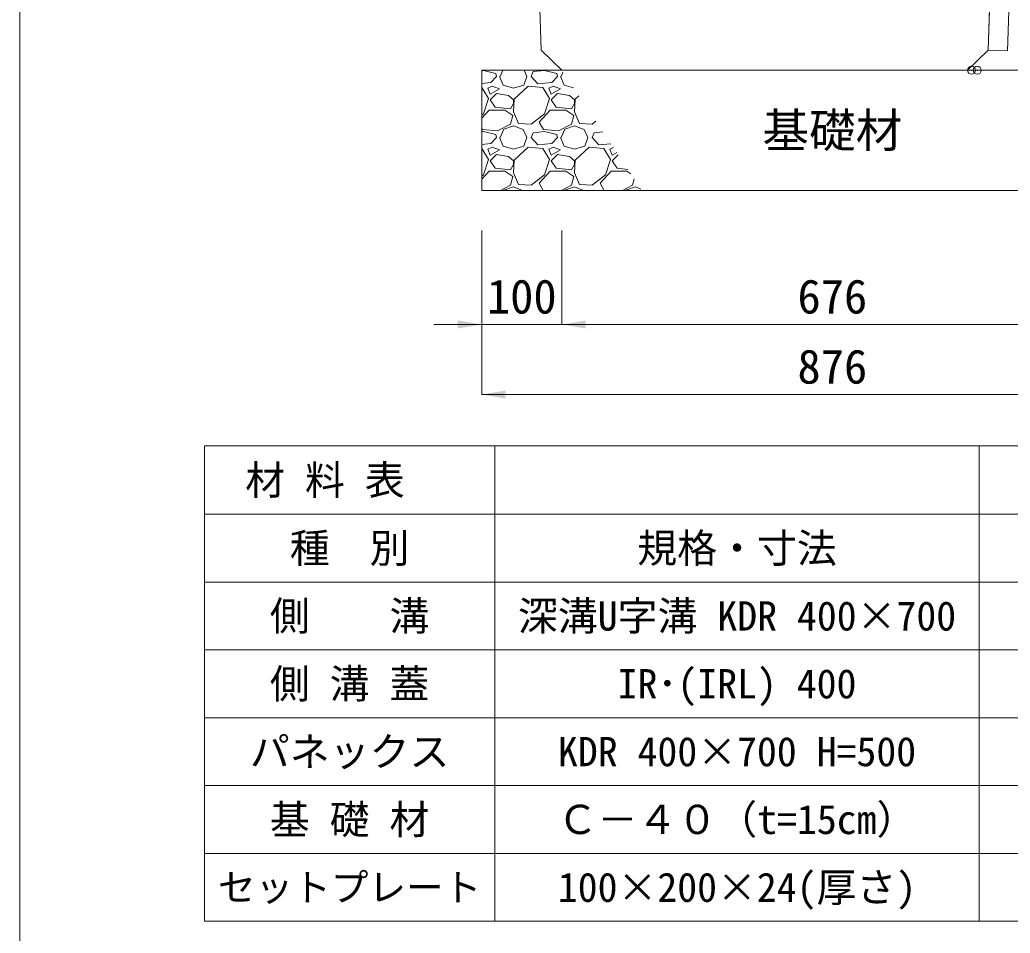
# Model space of a CAD drawing. Units: millimetres at full size. Extents: x 172874 to 217143, y 854931 to 903297.
# Drawn here: x 202743 to 203980, y 866646 to 867786 of the extents above; entities that cross this region are included whole.
import ezdxf
from ezdxf.enums import TextEntityAlignment as Align

# ---------------------------------------------------------------- set-up
doc = ezdxf.new("R2010")
doc.units = ezdxf.units.MM
doc.header["$LTSCALE"] = 20
doc.header["$PDMODE"] = 32
doc.header["$PDSIZE"] = 10
for name, color, linetype, lineweight in [('Defpoints_3', 8, 'Continuous', 0), ('セットプレート', 3, 'Continuous', 13), ('図枠', 5, 'Continuous', 13), ('基礎材', 7, 'Continuous', 15), ('寸法・材料表', 7, 'Continuous', 13), ('寸法線', 7, 'Continuous', 13), ('本体', 2, 'Continuous', 13), ('補助線', 8, 'Continuous', 13), ('ﾊｯﾁﾝｸﾞ', 7, 'Continuous', 5)]:
    doc.layers.add(name, color=color, linetype=linetype, lineweight=lineweight)
doc.styles.add('ＭＳ ゴシック', font='')
doc.styles.get('ＭＳ ゴシック').set_extended_font_data('MS Gothic')

# ---------------------------------------------------------------- blocks, each defined once
blk = doc.blocks.new('filled_arrow')
at = {"color": 0, "linetype": 'Continuous', "lineweight": -2}
blk.add_solid([(7.5, 1.25), (0, 0), (7.5, -1.25)], dxfattribs=at)

msp = doc.modelspace()

# ---------------------------------------------------------------- linework, layer by layer
at = {"layer": 'Defpoints_3'}
for p, q in [((202973.45, 867254.4), (204912.35, 867254.4)), ((202973.45, 867254.4), (202973.45, 867169.22)), ((203336.45, 867254.4), (203336.45, 867169.22)), ((203941.45, 867254.4), (203941.45, 867169.22))]:
    msp.add_line(p, q, dxfattribs=at)
at = {"layer": 'セットプレート'}
msp.add_lwpolyline([(203952.87, 867748.51), (203976.86, 867747.75), (203980.02, 867847.7), (203956.03, 867848.46)], close=True, dxfattribs=at)
at = {"layer": '図枠'}
msp.add_line((202742.9, 874031.02), (202742.9, 855531.02), dxfattribs=at)
at = {"layer": '基礎材'}
for p, q in [((203320.04, 867723.52), (204196.06, 867723.52)), ((203320.04, 867723.52), (203320.04, 867573.52)), ((203320.04, 867573.52), (204196.06, 867573.52))]:
    msp.add_line(p, q, dxfattribs=at)
at = {"layer": '寸法・材料表'}
for p, q in [((202973.45, 867169.22), (204912.35, 867169.22)), ((202973.45, 867169.22), (202973.45, 866661.02)), ((203336.45, 867169.22), (203336.45, 866661.02)), ((203941.45, 867169.22), (203941.45, 866661.02)), ((202973.45, 867084.52), (204912.35, 867084.52)), ((202973.45, 866999.82), (204912.35, 866999.82)), ((202973.45, 866915.12), (204912.35, 866915.12)), ((202973.45, 866830.42), (204912.35, 866830.42)), ((202973.45, 866745.72), (204912.35, 866745.72)), ((202973.45, 866661.02), (204912.35, 866661.02))]:
    msp.add_line(p, q, dxfattribs=at)
at = {"layer": '寸法線'}
for p, q in [((203320.04, 867523.52), (203320.04, 867406.08)), ((203320.04, 867523.52), (203320.04, 867318.58)), ((203420.04, 867523.52), (203420.04, 867406.08)), ((203420.04, 867523.52), (203420.04, 867406.08)), ((203260.04, 867406.08), (203480.04, 867406.08)), ((203420.04, 867406.08), (204096.06, 867406.08)), ((204196.06, 867318.58), (203320.04, 867318.58))]:
    msp.add_line(p, q, dxfattribs=at)
at = {"layer": '本体'}
for p, q in [((203376.06, 868323.52), (203394.25, 867748.51)), ((203971.06, 868323.52), (203952.87, 867748.51)), ((203394.25, 867748.51), (203420.04, 867723.52)), ((203927.08, 867723.52), (203952.87, 867748.51)), ((203420.04, 867723.52), (203927.08, 867723.52))]:
    msp.add_line(p, q, dxfattribs=at)
at = {"layer": '補助線'}
for p in [(203932.06, 867723.52), (203939.06, 867723.52), (203939.06, 867723.52)]:
    msp.add_point(p, dxfattribs=at)
at = {"layer": 'ﾊｯﾁﾝｸﾞ'}
for p, q in [((203322.34, 867723.29), (203320.04, 867723.05)), ((203337.58, 867719.48), (203322.34, 867723.29)), ((203338.35, 867715.67), (203331.49, 867708.05)), ((203338.35, 867715.67), (203337.58, 867719.48)), ((203342.16, 867715.67), (203346.73, 867705)), ((203342.92, 867715.67), (203346.28, 867723.52)), ((203372.64, 867705), (203376.45, 867715.67)), ((203372.82, 867723.52), (203376.45, 867715.67)), ((203381.78, 867715.67), (203384.07, 867721.77)), ((203390.16, 867706.53), (203381.78, 867715.67)), ((203398.54, 867723.29), (203384.07, 867721.77)), ((203413.78, 867719.48), (203398.54, 867723.29)), ((203414.55, 867715.67), (203407.69, 867708.05)), ((203414.55, 867715.67), (203413.78, 867719.48)), ((203418.36, 867715.67), (203422.93, 867705)), ((203419.12, 867715.67), (203421.53, 867721.29)), ((203331.49, 867708.05), (203320.04, 867707.06)), ((203320.06, 867701.96), (203320.04, 867701.96)), ((203328.44, 867688.24), (203320.06, 867701.96)), ((203333.01, 867703.48), (203327.68, 867701.19)), ((203342.16, 867700.43), (203333.01, 867703.48)), ((203346.73, 867705), (203359.68, 867701.19)), ((203359.68, 867701.19), (203372.64, 867705)), ((203377.97, 867703.48), (203360.44, 867687.48)), ((203396.26, 867701.96), (203377.97, 867703.48)), ((203407.69, 867708.05), (203390.16, 867706.53)), ((203404.64, 867688.24), (203396.26, 867701.96)), ((203409.21, 867703.48), (203403.88, 867701.19)), ((203418.36, 867700.43), (203409.21, 867703.48)), ((203422.93, 867705), (203434.69, 867701.54)), ((203327.68, 867701.19), (203330.73, 867693.57)), ((203330.73, 867693.57), (203342.16, 867700.43)), ((203338.35, 867694.34), (203330.73, 867686.72)), ((203353.59, 867692.05), (203338.35, 867694.34)), ((203359.68, 867686.72), (203353.59, 867692.05)), ((203403.88, 867701.19), (203406.93, 867693.57)), ((203406.93, 867693.57), (203418.36, 867700.43)), ((203414.55, 867694.34), (203406.93, 867686.72)), ((203429.79, 867692.05), (203414.55, 867694.34)), ((203435.88, 867686.72), (203429.79, 867692.05)), ((203441.26, 867691.69), (203436.64, 867687.48)), ((203322.34, 867669.19), (203328.44, 867688.24)), ((203330.73, 867686.72), (203336.82, 867677.57)), ((203336.82, 867677.57), (203355.87, 867675.29)), ((203355.87, 867675.29), (203359.68, 867682.14)), ((203360.44, 867687.48), (203359.68, 867671.48)), ((203359.68, 867682.14), (203359.68, 867686.72)), ((203398.54, 867669.19), (203404.64, 867688.24)), ((203406.93, 867686.72), (203413.02, 867677.57)), ((203413.02, 867677.57), (203432.07, 867675.29)), ((203432.07, 867675.29), (203435.88, 867682.14)), ((203436.64, 867687.48), (203435.88, 867671.48)), ((203435.88, 867682.14), (203435.88, 867686.72)), ((203320.04, 867663.58), (203329.2, 867673.76)), ((203320.04, 867667.41), (203322.34, 867669.19)), ((203329.2, 867673.76), (203349.01, 867673.76)), ((203349.01, 867673.76), (203358.92, 867666.9)), ((203358.92, 867666.9), (203355.87, 867656.24)), ((203359.68, 867671.48), (203365.78, 867657)), ((203381.78, 867656.24), (203398.54, 867669.19)), ((203391.69, 867658.52), (203405.4, 867673.76)), ((203405.4, 867673.76), (203425.21, 867673.76)), ((203425.21, 867673.76), (203435.12, 867666.9)), ((203435.12, 867666.9), (203432.07, 867656.24)), ((203435.88, 867671.48), (203441.98, 867657)), ((203355.87, 867656.24), (203339.87, 867647.85)), ((203347.49, 867650.14), (203359.68, 867653.95)), ((203359.68, 867653.95), (203371.87, 867649.38)), ((203365.78, 867657), (203381.78, 867656.24)), ((203397.02, 867649.38), (203391.69, 867658.52)), ((203432.07, 867656.24), (203416.07, 867647.85)), ((203423.69, 867650.14), (203435.88, 867653.95)), ((203435.88, 867653.95), (203448.07, 867649.38)), ((203441.98, 867657), (203457.98, 867656.24)), ((203457.98, 867656.24), (203462.54, 867659.76)), ((203320.82, 867649.38), (203320.04, 867650.71)), ((203322.34, 867647.09), (203320.04, 867646.85)), ((203339.87, 867647.85), (203320.82, 867649.38)), ((203337.58, 867643.28), (203322.34, 867647.09)), ((203338.35, 867639.47), (203337.58, 867643.28)), ((203342.92, 867639.47), (203347.49, 867650.14)), ((203371.87, 867649.38), (203376.45, 867639.47)), ((203381.78, 867639.47), (203384.07, 867645.57)), ((203398.54, 867647.09), (203384.07, 867645.57)), ((203416.07, 867647.85), (203397.02, 867649.38)), ((203413.78, 867643.28), (203398.54, 867647.09)), ((203414.55, 867639.47), (203413.78, 867643.28)), ((203419.12, 867639.47), (203423.69, 867650.14)), ((203448.07, 867649.38), (203452.65, 867639.47)), ((203457.98, 867639.47), (203460.27, 867645.57)), ((203471.24, 867646.72), (203460.27, 867645.57)), ((203331.49, 867631.85), (203320.04, 867630.86)), ((203338.35, 867639.47), (203331.49, 867631.85)), ((203342.16, 867639.47), (203346.73, 867628.8)), ((203346.73, 867628.8), (203359.68, 867624.99)), ((203359.68, 867624.99), (203372.64, 867628.8)), ((203372.64, 867628.8), (203376.45, 867639.47)), ((203390.16, 867630.33), (203381.78, 867639.47)), ((203407.69, 867631.85), (203390.16, 867630.33)), ((203414.55, 867639.47), (203407.69, 867631.85)), ((203418.36, 867639.47), (203422.93, 867628.8)), ((203422.93, 867628.8), (203435.88, 867624.99)), ((203435.88, 867624.99), (203448.84, 867628.8)), ((203448.84, 867628.8), (203452.65, 867639.47)), ((203466.36, 867630.33), (203457.98, 867639.47)), ((203481.3, 867631.63), (203466.36, 867630.33)), ((203320.06, 867625.76), (203320.04, 867625.76)), ((203328.44, 867612.04), (203320.06, 867625.76)), ((203333.01, 867627.28), (203327.68, 867624.99)), ((203327.68, 867624.99), (203330.73, 867617.37)), ((203330.73, 867617.37), (203342.16, 867624.23)), ((203338.35, 867618.14), (203330.73, 867610.52)), ((203342.16, 867624.23), (203333.01, 867627.28)), ((203353.59, 867615.85), (203338.35, 867618.14)), ((203359.68, 867610.52), (203353.59, 867615.85)), ((203377.97, 867627.28), (203360.44, 867611.28)), ((203396.26, 867625.76), (203377.97, 867627.28)), ((203404.64, 867612.04), (203396.26, 867625.76)), ((203409.21, 867627.28), (203403.88, 867624.99)), ((203403.88, 867624.99), (203406.93, 867617.37)), ((203406.93, 867617.37), (203418.36, 867624.23)), ((203414.55, 867618.14), (203406.93, 867610.52)), ((203418.36, 867624.23), (203409.21, 867627.28)), ((203429.79, 867615.85), (203414.55, 867618.14)), ((203435.88, 867610.52), (203429.79, 867615.85)), ((203454.17, 867627.28), (203436.64, 867611.28)), ((203472.46, 867625.76), (203454.17, 867627.28)), ((203480.84, 867612.04), (203472.46, 867625.76)), ((203484.47, 867626.88), (203480.08, 867624.99)), ((203480.08, 867624.99), (203483.13, 867617.37)), ((203483.13, 867617.37), (203488.61, 867620.67)), ((203490.48, 867617.87), (203483.13, 867610.52)), ((203322.34, 867592.99), (203328.44, 867612.04)), ((203330.73, 867610.52), (203336.82, 867601.37)), ((203355.87, 867599.09), (203359.68, 867605.94)), ((203360.44, 867611.28), (203359.68, 867595.28)), ((203359.68, 867605.94), (203359.68, 867610.52)), ((203398.54, 867592.99), (203404.64, 867612.04)), ((203406.93, 867610.52), (203413.02, 867601.37)), ((203432.07, 867599.09), (203435.88, 867605.94)), ((203436.64, 867611.28), (203435.88, 867595.28)), ((203435.88, 867605.94), (203435.88, 867610.52)), ((203474.74, 867592.99), (203480.84, 867612.04)), ((203483.13, 867610.52), (203489.22, 867601.37)), ((203320.04, 867587.38), (203329.2, 867597.56)), ((203320.04, 867591.21), (203322.34, 867592.99)), ((203329.2, 867597.56), (203349.01, 867597.56)), ((203336.82, 867601.37), (203355.87, 867599.09)), ((203349.01, 867597.56), (203358.92, 867590.7)), ((203358.92, 867590.7), (203355.87, 867580.04)), ((203359.68, 867595.28), (203365.78, 867580.8)), ((203381.78, 867580.04), (203398.54, 867592.99)), ((203391.69, 867582.32), (203405.4, 867597.56)), ((203405.4, 867597.56), (203425.21, 867597.56)), ((203413.02, 867601.37), (203432.07, 867599.09)), ((203425.21, 867597.56), (203435.12, 867590.7)), ((203435.12, 867590.7), (203432.07, 867580.04)), ((203435.88, 867595.28), (203441.98, 867580.8)), ((203457.98, 867580.04), (203474.74, 867592.99)), ((203467.89, 867582.32), (203481.6, 867597.56)), ((203481.6, 867597.56), (203501.41, 867597.56)), ((203489.22, 867601.37), (203502.54, 867599.77)), ((203501.41, 867597.56), (203506.24, 867594.22)), ((203355.87, 867580.04), (203343.43, 867573.52)), ((203365.78, 867580.8), (203381.78, 867580.04)), ((203396.82, 867573.52), (203391.69, 867582.32)), ((203432.07, 867580.04), (203419.63, 867573.52)), ((203441.98, 867580.8), (203457.98, 867580.04)), ((203473.02, 867573.52), (203467.89, 867582.32)), ((203508.27, 867580.04), (203495.83, 867573.52)), ((203510.5, 867587.83), (203508.27, 867580.04)), ((203320.62, 867573.52), (203320.04, 867574.51)), ((203347.31, 867573.52), (203347.49, 867573.94)), ((203347.49, 867573.94), (203359.68, 867577.75)), ((203359.68, 867577.75), (203370.96, 867573.52)), ((203423.51, 867573.52), (203423.69, 867573.94)), ((203423.69, 867573.94), (203435.88, 867577.75)), ((203435.88, 867577.75), (203447.16, 867573.52)), ((203499.71, 867573.52), (203499.89, 867573.94)), ((203499.89, 867573.94), (203512.08, 867577.75)), ((203512.08, 867577.75), (203518.93, 867575.18))]:
    msp.add_line(p, q, dxfattribs=at)

# ---------------------------------------------------------------- block references
at = {"layer": '寸法線', "xscale": 4, "yscale": 4, "rotation": 180}
msp.add_blockref('filled_arrow', (203320.04, 867406.08), dxfattribs=at)
at = {"layer": '寸法線', "xscale": 4, "yscale": 4}
for p in [(203420.04, 867406.08), (203420.04, 867406.08), (203320.04, 867318.58)]:
    msp.add_blockref('filled_arrow', p, dxfattribs=at)

# ---------------------------------------------------------------- texts
at = {"layer": '寸法・材料表', "style": 'ＭＳ ゴシック'}
msp.add_text('\u3000材 料 表', height=36.55, dxfattribs=at).set_placement((202974.61, 867211.81), align=Align.MIDDLE_LEFT)
for s, height, p in [('種\u3000別', 36.55, (203154.95, 867126.87)), ('規格・寸法', 36.55, (203638.95, 867126.87)), ('側\u3000\u3000溝', 36.55, (203154.95, 867042.17)), ('深溝U字溝 KDR 400×700', 36.55, (203638.95, 867042.17)), ('側 溝 蓋', 36.55, (203154.95, 866957.47)), ('IR･(IRL) 400', 36.55, (203638.95, 866957.47)), ('パネックス', 36.55, (203154.95, 866872.77)), ('KDR 400×700 H=500', 36.55, (203638.95, 866872.77)), ('基 礎 材', 36.55, (203154.95, 866788.07)), ('Ｃ－４０（t=15cm）', 36.55, (203638.95, 866788.07)), ('セットプレート', 34.46, (203154.95, 866703.37)), ('100×200×24(厚さ)', 36.55, (203638.95, 866703.37))]:
    msp.add_text(s, height=height, dxfattribs=at).set_placement(p, align=Align.MIDDLE_CENTER)
at = {"layer": '寸法線', "style": 'ＭＳ ゴシック'}
for s, p in [('基礎材', (203758.05, 867648.52)), ('100', (203370.04, 867441.08)), ('676', (203758.05, 867441.08)), ('876', (203758.05, 867353.58))]:
    msp.add_text(s, height=42.72, dxfattribs=at).set_placement(p, align=Align.MIDDLE_CENTER)

doc.saveas('drawing.dxf')
